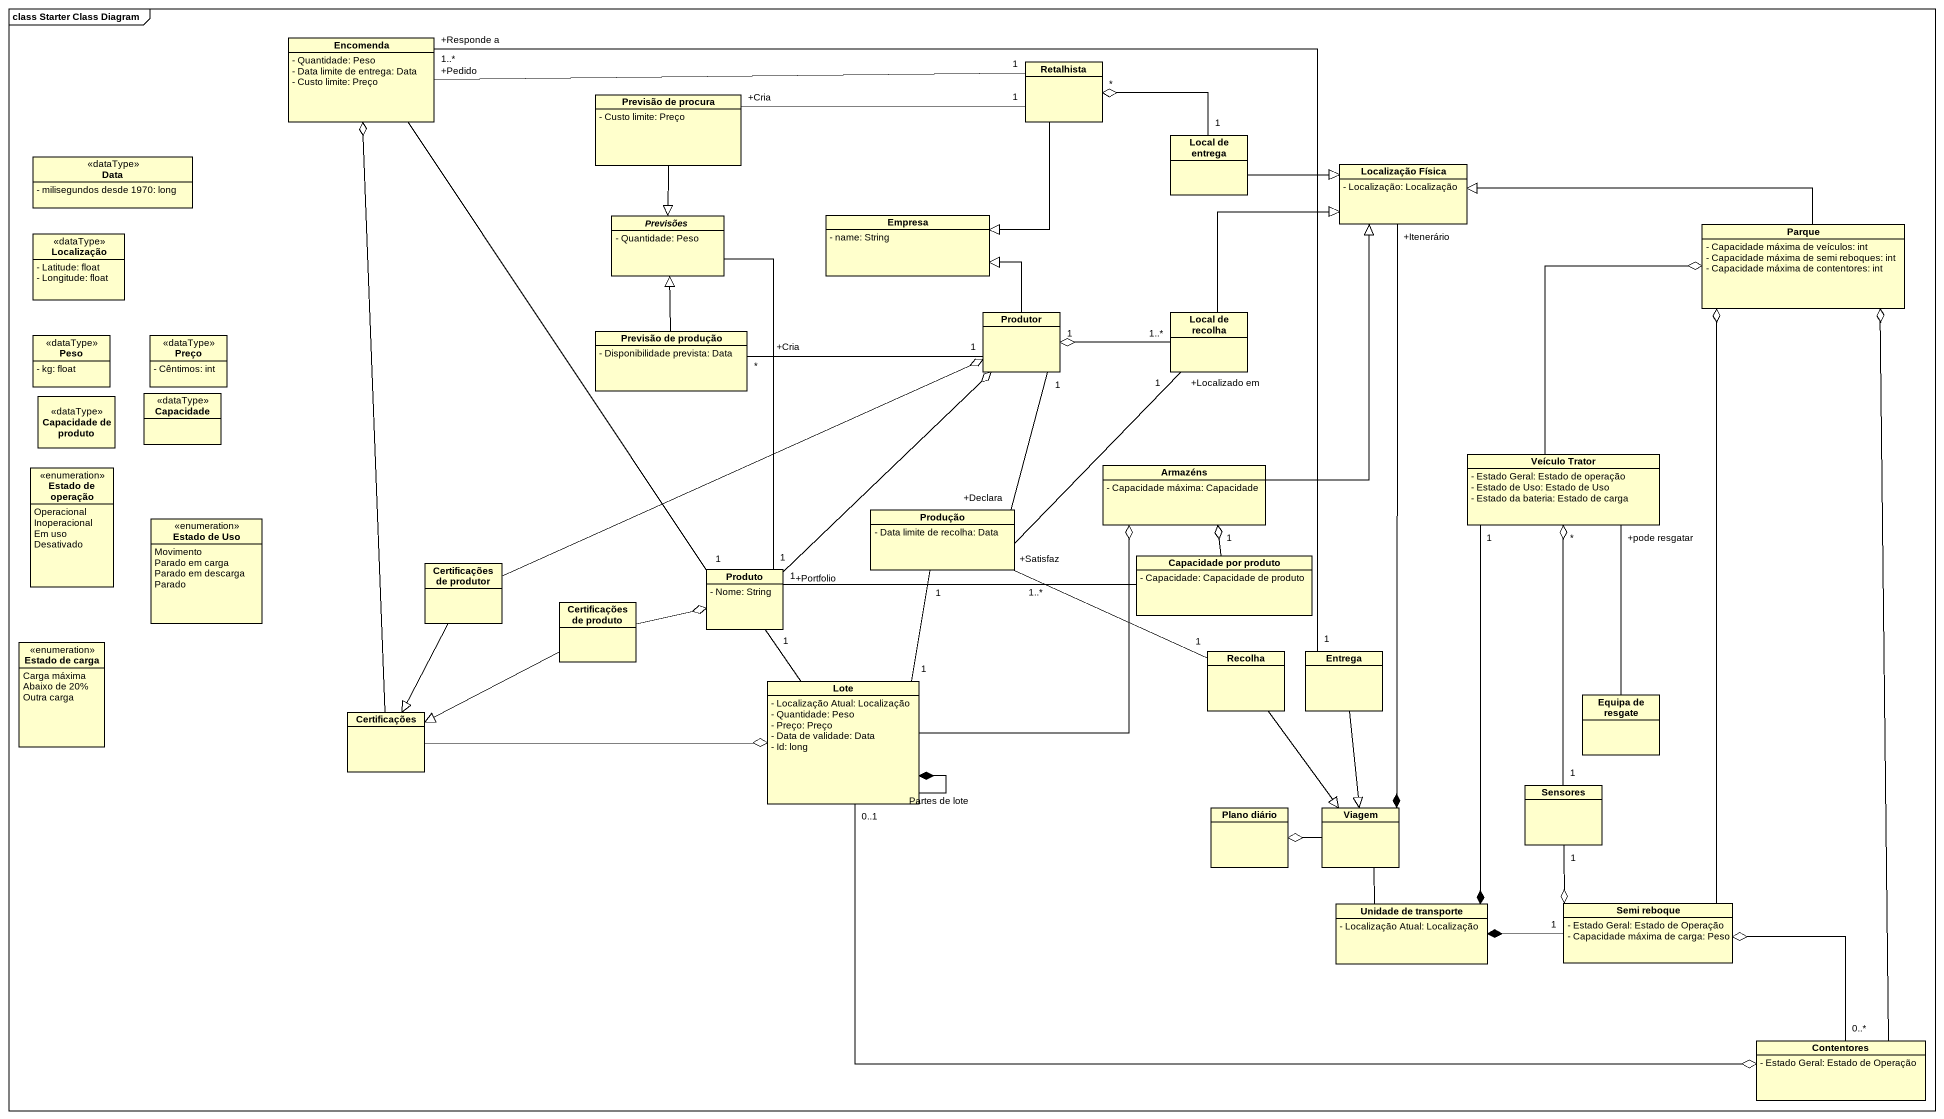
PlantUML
@startuml
mainframe class Starter Class Diagram
hide circle
hide empty members
skinparam classAttributeIconSize 0
class Encomenda {
  - Quantidade: Peso
  - Data limite de entrega: Data
  - Custo limite: Preço
}
class Retalhista
class "Previsão de procura" as Previsão_de_procura {
  - Custo limite: Preço
}
class "Local de entrega" as Local_de_entrega
class Data <<dataType>> {
  - milisegundos desde 1970: long
}
class "Localização Física" as Localização_Física {
  - Localização: Localização
}
abstract class Previsões {
  - Quantidade: Peso
}
class Empresa {
  - name: String
}
class Localização <<dataType>> {
  - Latitude: float
  - Longitude: float
}
class Parque {
  - Capacidade máxima de veículos: int
  - Capacidade máxima de semi reboques: int
  - Capacidade máxima de contentores: int
}
class Peso <<dataType>> {
  - kg: float
}
class Preço <<dataType>> {
  - Cêntimos: int
}
class "Previsão de produção" as Previsão_de_produção {
  - Disponibilidade prevista: Data
}
class Produtor
class "Local de recolha" as Local_de_recolha
class "Capacidade de produto" as Capacidade_de_produto <<dataType>>
class Capacidade <<dataType>>
enum "Estado de operação" as Estado_de_operação {
  Operacional
  Inoperacional
  Em uso
  Desativado
}
class Armazéns {
  - Capacidade máxima: Capacidade
}
class "Veículo Trator" as Veículo_Trator {
  - Estado Geral: Estado de operação
  - Estado de Uso: Estado de Uso
  - Estado da bateria: Estado de carga
}
enum "Estado de Uso" as Estado_de_Uso {
  Movimento
  Parado em carga
  Parado em descarga
  Parado
}
class Produção {
  - Data limite de recolha: Data
}
class "Certificações de produtor" as Certificações_de_produtor
class Produto {
  - Nome: String
}
class "Capacidade por produto" as Capacidade_por_produto {
  - Capacidade: Capacidade de produto
}
class "Certificações de produto" as Certificações_de_produto
enum "Estado de carga" as Estado_de_carga {
  Carga máxima
  Abaixo de 20%
  Outra carga
}
class Lote {
  - Localização Atual: Localização
  - Quantidade: Peso
  - Preço: Preço
  - Data de validade: Data
  - Id: long
}
class Recolha
class Entrega
class Certificações
class "Equipa de resgate" as Equipa_de_resgate
class Sensores
class "Plano diário" as Plano_diário
class Viagem
class "Unidade de transporte" as Unidade_de_transporte {
  - Localização Atual: Localização
}
class "Semi reboque" as Semi_reboque {
  - Estado Geral: Estado de Operação
  - Capacidade máxima de carga: Peso
}
class Contentores {
  - Estado Geral: Estado de Operação
}
Retalhista "1" -left- "+Pedido" Encomenda
Retalhista --|> Empresa
Previsão_de_procura "+Cria" -right- "1" Retalhista
Previsão_de_procura --|> Previsões
Local_de_entrega "1" -left-o "*" Retalhista
Local_de_entrega -right-|> Localização_Física
Localização_Física "+Itenerário" --* Viagem
Previsões -- "1" Produto
Parque -left-|> Localização_Física
Previsão_de_produção -up-|> Previsões
Previsão_de_produção "+Cria\n*" -right- "1" Produtor
Produtor -up-|> Empresa
Produtor "1" -- "+Declara" Produção
Local_de_recolha -up-|> Localização_Física
Local_de_recolha "1..*" -left-o "1" Produtor
Local_de_recolha "+Localizado em\n1" -- Produção
Armazéns -up-|> Localização_Física
Veículo_Trator -up-o Parque
Veículo_Trator "1" --* Unidade_de_transporte
Produção "1" -- "1" Lote
Certificações_de_produtor -right-o Produtor
Certificações_de_produtor --|> Certificações
Produto "1" -up- Encomenda
Produto "+Portfolio" -up-o Produtor
Produto "1" -- Lote
Capacidade_por_produto -up-o "1" Armazéns
Capacidade_por_produto -left- "1" Produto
Certificações_de_produto -right-o Produto
Certificações_de_produto -left-|> Certificações
Lote -up-o Armazéns
Lote --* Lote : Partes de lote
Lote "0..1" -right-o Contentores
Recolha "1" -left- "+Satisfaz\n1..*" Produção
Recolha --|> Viagem
Entrega "1" -up- "+Responde a\n1..*" Encomenda
Entrega --|> Viagem
Certificações -up-o Encomenda
Certificações -right-o Lote
Equipa_de_resgate -up- "+pode resgatar" Veículo_Trator
Sensores "1" -up-o "*" Veículo_Trator
Sensores "1" --o Semi_reboque
Viagem -left-o Plano_diário
Unidade_de_transporte -up- Viagem
Semi_reboque -up-o Parque
Semi_reboque "1" -left-* Unidade_de_transporte
Contentores -up-o Parque
Contentores "0..*" -up-o Semi_reboque
@enduml
